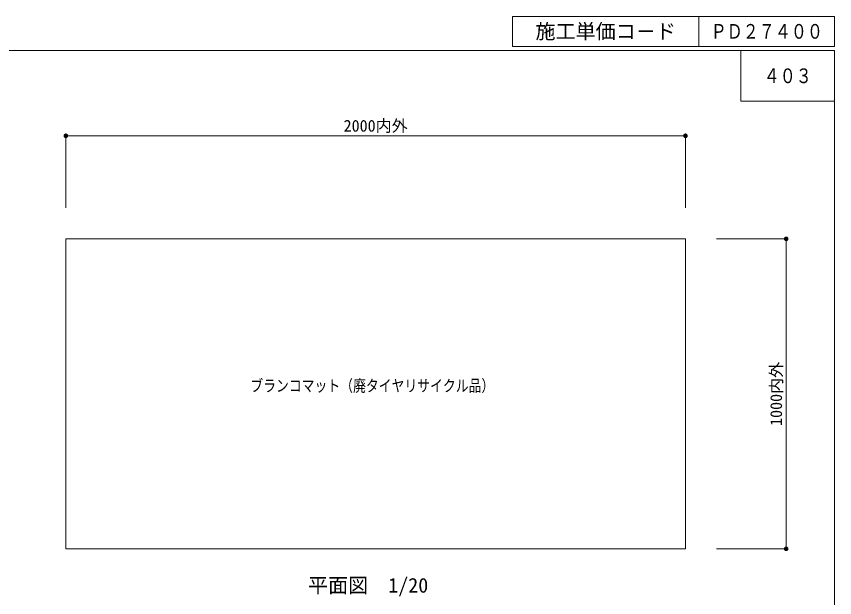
# Model space of a CAD drawing. Units: millimetres, scale not verified. Extents: x 303 to 5780, y 4488 to 8222.
# Drawn here: x 3138 to 5780, y 6346 to 8222 of the extents above; entities that cross this region are included whole.
import ezdxf
from ezdxf.enums import TextEntityAlignment as Align

# ---------------------------------------------------------------- set-up
doc = ezdxf.new("R2010")
doc.units = ezdxf.units.MM
doc.header["$LTSCALE"] = 20
for name, color, linetype, lineweight in [('_0-0_', 7, 'Continuous', 13), ('寸法', 1, 'Continuous', 13), ('本体', 7, 'Continuous', 13)]:
    doc.layers.add(name, color=color, linetype=linetype, lineweight=lineweight)
doc.styles.add('ＭＳ ゴシック', font='')
doc.styles.get('ＭＳ ゴシック').set_extended_font_data('MS Gothic')

# ---------------------------------------------------------------- blocks, each defined once
blk = doc.blocks.new('filled_dot')
at = {"color": 0, "linetype": 'Continuous', "lineweight": -2, "const_width": 1.25}
blk.add_lwpolyline([(-0.625, 0, 1), (0.625, 0, 1)], format="xyb", close=True, dxfattribs=at)

msp = doc.modelspace()

# ---------------------------------------------------------------- linework, layer by layer
at = {"layer": '_0-0_'}
for p, q in [((4739.32, 8221.77), (5779.54, 8221.77)), ((4739.32, 8221.77), (4739.32, 8125.02)), ((5341.71, 8221.77), (5341.71, 8125.02)), ((5779.54, 8221.77), (5779.54, 8125.02)), ((4739.32, 8125.02), (5779.54, 8125.02)), ((5476.84, 8112.05), (5476.84, 7948.05)), ((5779.54, 7948.05), (5476.84, 7948.05))]:
    msp.add_line(p, q, dxfattribs=at)
at = {"layer": '_0-0_', "color": 6}
msp.add_lwpolyline([(5779.54, 8112.05), (303.28, 8112.05), (303.28, 4488.42), (5779.54, 4488.42)], close=True, dxfattribs=at)
at = {"layer": '寸法'}
for p, q in [((3298.09, 7836.49), (5298.09, 7836.49)), ((3298.09, 7603.83), (3298.09, 7836.49)), ((5298.09, 7603.83), (5298.09, 7836.49)), ((5398.09, 7503.83), (5623.12, 7503.83)), ((5623.12, 7503.83), (5623.12, 6503.83)), ((5398.09, 6503.83), (5623.12, 6503.83))]:
    msp.add_line(p, q, dxfattribs=at)
at = {"layer": '本体'}
for p, q in [((3298.09, 7503.83), (5298.09, 7503.83)), ((3298.09, 6503.83), (3298.09, 7503.83)), ((5298.09, 6503.83), (5298.09, 7503.83)), ((3298.09, 6503.83), (5298.09, 6503.83))]:
    msp.add_line(p, q, dxfattribs=at)

# ---------------------------------------------------------------- block references
at = {"layer": '寸法', "xscale": 6, "yscale": 6}
msp.add_blockref('filled_dot', (3298.09, 7836.49), dxfattribs=at)
for p, rotation in [((5298.09, 7836.49), 180), ((5623.12, 7503.83), 270), ((5623.12, 6503.83), 90)]:
    msp.add_blockref('filled_dot', p, dxfattribs=dict(at, rotation=rotation))

# ---------------------------------------------------------------- texts
at = {"layer": '_0-0_', "style": 'ＭＳ ゴシック'}
msp.add_text('施工単価コ－ド', height=47.47, dxfattribs=at).set_placement((5040.51, 8173.4), align=Align.MIDDLE_CENTER)
at = {"layer": '_0-0_', "style": 'ＭＳ ゴシック', "width": 0.8}
for s, p in [('ＰＤ２７４００', (5560.63, 8173.4)), ('４０３', (5628.19, 8030.05))]:
    msp.add_text(s, height=47.47, dxfattribs=at).set_placement(p, align=Align.MIDDLE_CENTER)
at = {"layer": '寸法', "style": 'ＭＳ ゴシック'}
msp.add_text('2000内外', height=37.98, dxfattribs=at).set_placement((4298.09, 7868.82), align=Align.MIDDLE_CENTER)
msp.add_text('1000内外', height=37.98, rotation=90, dxfattribs=at).set_placement((5590.78, 7003.83), align=Align.MIDDLE_CENTER)
at = {"layer": '寸法', "color": 3, "style": 'ＭＳ ゴシック', "width": 0.8}
msp.add_text('ブランコマット（廃タイヤリサイクル品）', height=37.98, dxfattribs=at).set_placement((3893.48, 6999.65), align=Align.BOTTOM_LEFT)
at = {"layer": '寸法', "color": 3, "style": 'ＭＳ ゴシック'}
msp.add_text('平面図\u30001/20', height=47.47, dxfattribs=at).set_placement((4079.63, 6348.11), align=Align.BOTTOM_LEFT)

doc.saveas('drawing.dxf')
